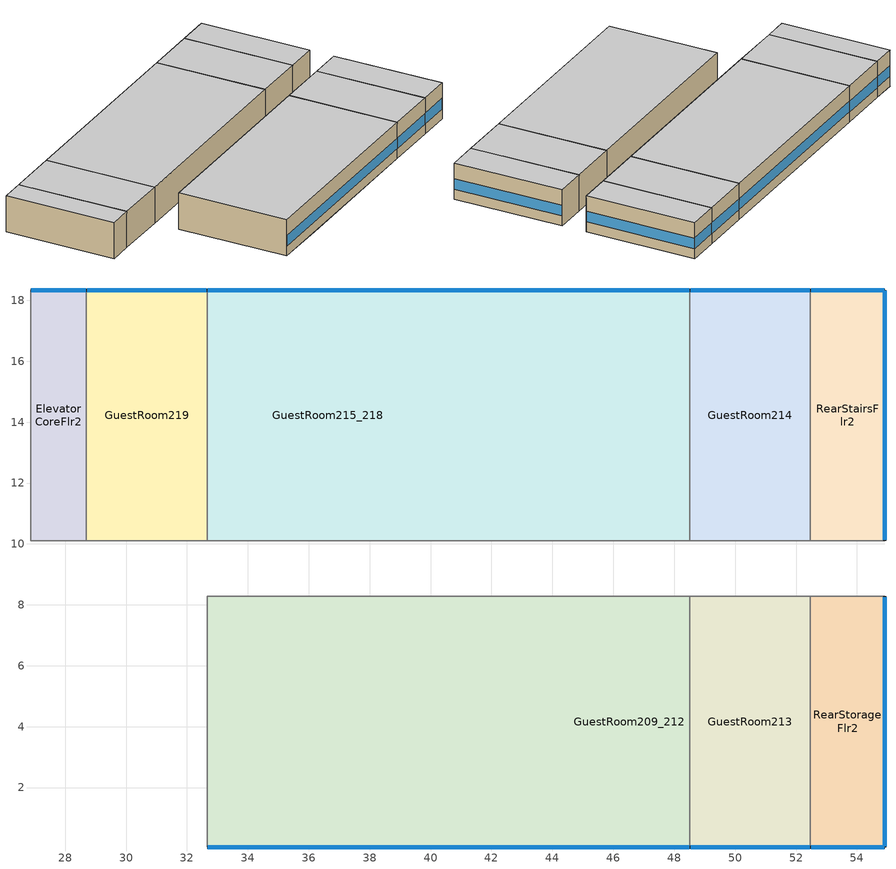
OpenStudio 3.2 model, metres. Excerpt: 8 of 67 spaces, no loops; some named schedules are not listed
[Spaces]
GuestRoom219
 floor to LaundryRoomFlr1: 32.66,18.34 32.66,10.11 28.7,10.11 28.7,18.34 z3.35
 wall outside: 32.66,18.34 28.7,18.34 z3.35:6.1
 wall to CorridorFlr2: 28.7,10.11 32.66,10.11 z3.35:6.1
 wall to GuestRoom215_218: 32.66,10.11 32.66,18.34 z3.35:6.1
 wall to ElevatorCoreFlr2: 28.7,18.34 28.7,10.11 z3.35:6.1
 window (BTAP-Ext-FixedWindow:U=0.220 SHGC=0.600): 32.64,18.34 28.73,18.34 z4.11:4.92
 ceiling to GuestRoom319: 32.66,10.11 32.66,18.34 28.7,18.34 28.7,10.11 z6.1
GuestRoom215_218
 floor to EmployeeLoungeFlr1: 44.55,18.34 44.55,10.11 40.59,10.11 40.59,18.34 z3.35
 floor to LaundryRoomFlr1: 40.59,18.34 40.59,10.11 32.66,10.11 32.66,18.34 z3.35
 floor to GuestRoom105: 48.51,18.34 48.51,10.11 44.55,10.11 44.55,18.34 z3.35
 wall outside: 48.51,18.34 32.66,18.34 z3.35:6.1
 wall to CorridorFlr2: 32.66,10.11 48.51,10.11 z3.35:6.1
 wall to GuestRoom214: 48.51,10.11 48.51,18.34 z3.35:6.1
 window (BTAP-Ext-FixedWindow:U=0.220 SHGC=0.600): 48.49,18.34 32.69,18.34 z4.11:4.91
 ceiling to GuestRoom315_318: 48.51,10.11 48.51,18.34 32.66,18.34 32.66,10.11 z6.1
GuestRoom213
 floor to GuestRoom103: 52.47,8.28 52.47,0.05 48.51,0.05 48.51,8.28 z3.35
 wall outside: 48.51,0.05 52.47,0.05 z3.35:6.1
 wall to GuestRoom209_212: 48.51,8.28 48.51,0.05 z3.35:6.1
 wall to CorridorFlr2: 52.47,8.28 48.51,8.28 z3.35:6.1
 wall to RearStorageFlr2: 52.47,0.05 52.47,8.28 z3.35:6.1
 window (BTAP-Ext-FixedWindow:U=0.220 SHGC=0.600): 48.54,0.05 52.45,0.05 z4.11:4.92
 ceiling to GuestRoom313: 52.47,0.05 52.47,8.28 48.51,8.28 48.51,0.05 z6.1
RearStorageFlr2
 floor to RearStorageFlr1: 54.91,8.28 54.91,0.05 52.47,0.05 52.47,8.28 z3.35
 wall outside: 52.47,0.05 54.91,0.05 54.91,8.28 z3.35:6.1
 wall to CorridorFlr2: 54.91,8.28 52.47,8.28 z3.35:6.1
 window (BTAP-Ext-FixedWindow:U=0.220 SHGC=0.600): 54.91,0.07 54.91,8.25 z4.11:4.91; 52.5,0.05 54.89,0.05 z4.11:4.92
 ceiling to RearStorageFlr3: 54.91,0.05 54.91,8.28 52.47,8.28 52.47,0.05 z6.1
ElevatorCoreFlr2
 floor to ElevatorCoreFlr1: 28.7,18.34 28.7,10.11 26.87,10.11 26.87,18.34 z3.35
 wall outside: 28.7,18.34 26.87,18.34 z3.35:6.1
 wall to CorridorFlr2: 26.87,18.34 26.87,10.11 28.7,10.11 z3.35:6.1
 window (BTAP-Ext-FixedWindow:U=0.220 SHGC=0.600): 28.67,18.34 26.9,18.34 z4.11:4.93
 ceiling to ElevatorCoreFlr3: 28.7,10.11 28.7,18.34 26.87,18.34 26.87,10.11 z6.1
RearStairsFlr2
 floor to RearStairsFlr1: 54.91,18.34 54.91,10.11 52.47,10.11 52.47,18.34 z3.35
 wall outside: 54.91,10.11 54.91,18.34 52.47,18.34 z3.35:6.1
 wall to GuestRoom214: 52.47,18.34 52.47,10.11 z3.35:6.1
 wall to CorridorFlr2: 52.47,10.11 54.91,10.11 z3.35:6.1
 window (BTAP-Ext-FixedWindow:U=0.220 SHGC=0.600): 54.91,10.13 54.91,18.31 z4.11:4.91; 54.89,18.34 52.5,18.34 z4.11:4.92
 ceiling to RearStairsFlr3: 54.91,10.11 54.91,18.34 52.47,18.34 52.47,10.11 z6.1
GuestRoom209_212
 floor to GuestRoom102: 48.51,8.28 48.51,0.05 44.55,0.05 44.55,8.28 z3.35
 floor to GuestRoom101: 44.55,8.28 44.55,0.05 40.59,0.05 40.59,8.28 z3.35
 floor to MeetingRoomFlr1: 36.62,8.28 36.62,0.05 32.66,0.05 32.66,8.28 z3.35
 floor to MechanicalRoomFlr1: 40.59,8.28 40.59,0.05 36.62,0.05 36.62,8.28 z3.35
 wall outside: 32.66,0.05 48.51,0.05 z3.35:6.1
 wall to CorridorFlr2: 48.51,8.28 32.66,8.28 z3.35:6.1
 wall to GuestRoom206_208: 32.66,8.28 32.66,0.05 z3.35:6.1
 window (BTAP-Ext-FixedWindow:U=0.220 SHGC=0.600): 32.69,0.05 48.49,0.05 z4.11:4.91
 ceiling to GuestRoom309_312: 48.51,0.05 48.51,8.28 32.66,8.28 32.66,0.05 z6.1
GuestRoom214
 floor to GuestRoom104: 52.47,18.34 52.47,10.11 48.51,10.11 48.51,18.34 z3.35
 wall outside: 52.47,18.34 48.51,18.34 z3.35:6.1
 wall to CorridorFlr2: 48.51,10.11 52.47,10.11 z3.35:6.1
 window (BTAP-Ext-FixedWindow:U=0.220 SHGC=0.600): 52.45,18.34 48.54,18.34 z4.11:4.92
 ceiling to GuestRoom314: 52.47,10.11 52.47,18.34 48.51,18.34 48.51,10.11 z6.1
[Site]
WINNIPEG INTL A_MB_CAN: Latitude {deg}=49.91; Longitude {deg}=-97.24; Time Zone {hr}=-6; Elevation {m}=238.7; Terrain=Suburbs
[Building]
SmallHotel: North Axis {deg}=180; Default Construction Set=BTAP-Mass at hdd = 5670.0; Standards Number of Stories=4; Standards Number of Above Ground Stories=4; Standards Template=NECB2011; Standards Building Type=SmallHotel
[Site:WaterMainsTemperature]
Calculation Method=Correlation; Annual Average Outdoor Air Temperature {C}=3.31667; Maximum Difference In Monthly Average Outdoor Air Temperatures {deltaC}=35.9
[Site:GroundTemperature:BuildingSurface]
19.527, 19.502, 19.536, 19.598, 20.002, 21.64, 22.225, 22.375, 21.449, 20.121, 19.802, 19.633
[SizingPeriod:DesignDay] Barometric Pressure {Pa}=98490; Sky Clearness=0; Rain Indicator=0; Snow Indicator=0; Day of Month=21; Daylight Saving Time Indicator=0; Humidity Indicating Type=Wetbulb; Dry-Bulb Temperature Range Modifier Type=DefaultMultipliers
Name | Maximum Dry-Bulb Temperature {C} | Daily Dry-Bulb Temperature Range {deltaC} | Humidity Indicating Conditions at Maximum Dry-Bulb | Wind Speed {m/s} | Wind Direction {deg} | Month | Day Type | Solar Model Indicator | ASHRAE Taub | ASHRAE Taud
Winnipeg-Richardson Intl AP Ann Clg .4% Condns DB=>MWB | 30.3 | 11.6 | 21.3 | 6 | 180 | 7 | SummerDesignDay | ASHRAETau | 0.392 | 2.339
Winnipeg-Richardson Intl AP Ann Htg 99.6% Condns DB | -32 | 0 | -32 | 3.4 | 290 | 1 | WinterDesignDay | ASHRAEClearSky
[Material:NoMass] Roughness=Smooth; Thermal Absorptance=0.9; Solar Absorptance=0.7
Name | Thermal Resistance {m2-K/W} | Visible Absorptance
Typical Carpet Pad; Typical Carpet Pad 1 | 0.21648 | 0.8
Typical Insulation 1 | 5.91238 | 0.7
Typical Insulation 2 | 4.49096 | 0.7
Typical Insulation 3 | 6.17282 | 0.7
Typical Carpet Pad 2 | 1.25503 | 0.8
Typical Carpet Pad 3; Typical Carpet Pad 4 | 3.45515 | 0.8
Typical Insulation 4 | 0.454528 | 0.7
Typical Insulation 5 | 0.454545 | 0.7
[Material]
Name | Roughness | Thickness {m} | Conductivity {W/m-K} | Density {kg/m3} | Specific Heat {J/kg-K} | Thermal Absorptance | Solar Absorptance | Visible Absorptance
G05 25mm wood | MediumSmooth | 0.0254 | 0.15 | 608 | 1630 | 0.9 | 0.5 | 0.5
100mm Normalweight concrete floor 1 | MediumSmooth | 0.1016 | 2.31 | 2322 | 832
G01 13mm gypsum board 1 | Smooth | 0.0127 | 0.16 | 800 | 1090 | 0.9 | 0.7 | 0.5
4 in. Normalweight Concrete Floor 1 | MediumRough | 0.1016 | 2.31 | 2322 | 832 | 0.9 | 0.7 | 0.7
1IN Stucco 1 | Smooth | 0.0253 | 0.6918 | 1858 | 837 | 0.9 | 0.7 | 0.92
8IN CONCRETE HW RefBldg 1 | Rough | 0.2032 | 1.311 | 2240 | 836.8 | 0.9 | 0.7 | 0.7
1/2IN Gypsum 1 | Smooth | 0.0127 | 0.16 | 784.9 | 830 | 0.9 | 0.4 | 0.4
Metal Roof Surface 1; F08 Metal surface 1 | Smooth | 0.0008 | 45.28 | 7824 | 500 | 0.9 | 0.7 | 0.7
6 in. Normalweight Concrete Floor 1; 6 in. Normalweight Concrete Floor 2; 6 in. Normalweight Concrete Floor 3 | MediumRough | 0.1524 | 2.31 | 2322 | 832 | 0.9 | 0.7 | 0.7
[Construction]
BTAP-Int-Partition; BTAP-Int-Door: G05 25mm wood
BTAP-Int-Floor: 100mm Normalweight concrete floor 1, Typical Carpet Pad
BTAP-Int-Wall: G01 13mm gypsum board 1, G01 13mm gypsum board 1
BTAP-Int-Ceiling: Typical Carpet Pad, 100mm Normalweight concrete floor 1
BTAP-Int-Window: SimpleGlazing
BTAP-Ext-Floor-Mass:U-0.162: Typical Insulation 1, 4 in. Normalweight Concrete Floor 1, Typical Carpet Pad 1
BTAP-Ext-Wall-Mass:U-0.21: 1IN Stucco 1, 8IN CONCRETE HW RefBldg 1, Typical Insulation 2, 1/2IN Gypsum 1
BTAP-Ext-Roof-Metal:U-0.162: Metal Roof Surface 1, Typical Insulation 3
BTAP-Grnd-Floor-Mass:U-0.757: 6 in. Normalweight Concrete Floor 1, Typical Carpet Pad 2
BTAP-Grnd-Wall-Mass:U-0.284: 6 in. Normalweight Concrete Floor 2, Typical Carpet Pad 3
BTAP-Grnd-Roof-Mass:U-0.284: 6 in. Normalweight Concrete Floor 3, Typical Carpet Pad 4
BTAP-Ext-FixedWindow:U=0.220 SHGC=0.600; BTAP-Ext-GlassDoors:U=0.220 SHGC=0.600; BTAP-Ext-Skylights:U=0.220 SHGC=0.600; BTAP-Ext-DaylightDomes:U=0.220 SHGC=0.600; BTAP-Ext-DaylightDiffuser:U=0.220 SHGC=0.600: SimpleGlazing:U=0.220 SHGC=0.600
BTAP-Ext-Door:U-2.2: F08 Metal surface 1, Typical Insulation 4
BTAP-Ext-OverHeadDoor:U-2.2: Typical Insulation 5
[DefaultConstructionSet]
BTAP-Mass at hdd = 5670.0: Default Exterior Surface Constructions=BTAP-Mass at hdd = 5670.0; Default Interior Surface Constructions=Default Surface Constructions 2; Default Ground Contact Surface Constructions=BTAP-Mass at hdd = 5670.0 1; Default Exterior SubSurface Constructions=BTAP-Mass at hdd = 5670.0; Default Interior SubSurface Constructions=Default Sub Surface Constructions 2; Interior Partition Construction=BTAP-Int-Partition
[DefaultSurfaceConstructions]
Name | Floor Construction | Wall Construction | Roof Ceiling Construction
Default Surface Constructions 2 | BTAP-Int-Floor | BTAP-Int-Wall | BTAP-Int-Ceiling
BTAP-Mass at hdd = 5670.0 | BTAP-Ext-Floor-Mass:U-0.162 | BTAP-Ext-Wall-Mass:U-0.21 | BTAP-Ext-Roof-Metal:U-0.162
BTAP-Mass at hdd = 5670.0 1 | BTAP-Grnd-Floor-Mass:U-0.757 | BTAP-Grnd-Wall-Mass:U-0.284 | BTAP-Grnd-Roof-Mass:U-0.284
[DefaultSubSurfaceConstructions]
Name | Fixed Window Construction | Operable Window Construction | Door Construction | Glass Door Construction | Overhead Door Construction | Skylight Construction | Tubular Daylight Dome Construction | Tubular Daylight Diffuser Construction
Default Sub Surface Constructions 2 | BTAP-Int-Window | BTAP-Int-Window | BTAP-Int-Door
BTAP-Mass at hdd = 5670.0 | BTAP-Ext-FixedWindow:U=0.220 SHGC=0.600 | BTAP-Ext-FixedWindow:U=0.220 SHGC=0.600 | BTAP-Ext-Door:U-2.2 | BTAP-Ext-GlassDoors:U=0.220 SHGC=0.600 | BTAP-Ext-OverHeadDoor:U-2.2 | BTAP-Ext-Skylights:U=0.220 SHGC=0.600 | BTAP-Ext-DaylightDomes:U=0.220 SHGC=0.600 | BTAP-Ext-DaylightDiffuser:U=0.220 SHGC=0.600
[WindowMaterial:SimpleGlazingSystem] U-Factor {W/m2-K}=2.2; Solar Heat Gain Coefficient=0.6; Visible Transmittance=0.21
SimpleGlazing; SimpleGlazing:U=0.220 SHGC=0.600
[Space] Building Story=BuildingStory2
Name | Space Type | Thermal Zone
GuestRoom209_212 | Space Function Hway lodging - rooms | DU_BT=Space Function_ST=Hway lodging - rooms_FL=BuildingStory2_SCHF
GuestRoom215_218 | Space Function Hway lodging - rooms | DU_BT=Space Function_ST=Hway lodging - rooms_FL=BuildingStory2_SCHF 3
GuestRoom219 | Space Function Hway lodging - rooms | DU_BT=Space Function_ST=Hway lodging - rooms_FL=BuildingStory2_SCHF 7
GuestRoom213 | Space Function Hway lodging - rooms | DU_BT=Space Function_ST=Hway lodging - rooms_FL=BuildingStory2_SCHF 8
RearStorageFlr2 | Space Function Storage area - occsens | ALL_ST=Storage area - occsens_FL=BuildingStory2_SCH=E 1
ElevatorCoreFlr2 | Space Function Corr. >= 2.4m wide-sch-F | WILD_ST=Corr. >= 2.4m wide-sch-F_FL=BuildingStory2_SCH=F
RearStairsFlr2 | Space Function Stairway-sch-F | WILD_ST=Stairway-sch-F_FL=BuildingStory2_SCH=F 1
GuestRoom214 | Space Function Hway lodging - rooms | DU_BT=Space Function_ST=Hway lodging - rooms_FL=BuildingStory2_SCHF 9
[BuildingStory]
BuildingStory2
[SpaceType] Standards Building Type=Space Function
Name | Default Schedule Set | Design Specification Outdoor Air Object | Standards Space Type
Space Function Corr. >= 2.4m wide-sch-F | Space Function Corr. >= 2.4m wide-sch-F Schedule Set | Space Function Corr. >= 2.4m wide-sch-F Ventilation | Corr. >= 2.4m wide-sch-F
Space Function Stairway-sch-F | Space Function Stairway-sch-F Schedule Set | Space Function Stairway-sch-F Ventilation | Stairway-sch-F
Space Function Storage area - occsens | Space Function Storage area - occsens Schedule Set | Space Function Storage area - occsens Ventilation | Storage area - occsens
Space Function Hway lodging - rooms | Space Function Hway lodging - rooms Schedule Set | Space Function Hway lodging - rooms Ventilation | Hway lodging - rooms
[People:Definition] Number of People Calculation Method=People/Area; Fraction Radiant=0.3
Name | People per Space Floor Area {person/m2}
Space Function Corr. >= 2.4m wide-sch-F People Definition; Space Function Storage area - occsens People Definition | 0.0100104
Space Function Hway lodging - rooms People Definition | 0.0400417
Space Function Stairway-sch-F People Definition | 0.0049514
[People] Work Efficiency Schedule=Work Efficiency Schedule; Clothing Insulation Schedule=Clothing Schedule; Air Velocity Schedule=Air Velocity Schedule; Multiplier=1
Name | People Definition | Space or SpaceType
Space Function Corr. >= 2.4m wide-sch-F People | Space Function Corr. >= 2.4m wide-sch-F People Definition | Space Function Corr. >= 2.4m wide-sch-F
Space Function Hway lodging - rooms People | Space Function Hway lodging - rooms People Definition | Space Function Hway lodging - rooms
Space Function Stairway-sch-F People | Space Function Stairway-sch-F People Definition | Space Function Stairway-sch-F
Space Function Storage area - occsens People | Space Function Storage area - occsens People Definition | Space Function Storage area - occsens
[Lights:Definition] Design Level Calculation Method=Watts/Area; Fraction Radiant=0.5; Fraction Visible=0.2
Name | Watts per Space Floor Area {W/m2}
Space Function Corr. >= 2.4m wide-sch-F Lights Definition | 7.09994
Space Function Hway lodging - rooms Lights Definition | 8.09993
Space Function Stairway-sch-F Lights Definition | 7.39994
Space Function Storage area - occsens Lights Definition | 6.11995
[Lights] Fraction Replaceable=1
Name | Lights Definition | Space or SpaceType
Space Function Corr. >= 2.4m wide-sch-F Lights | Space Function Corr. >= 2.4m wide-sch-F Lights Definition | Space Function Corr. >= 2.4m wide-sch-F
Space Function Hway lodging - rooms Lights | Space Function Hway lodging - rooms Lights Definition | Space Function Hway lodging - rooms
Space Function Stairway-sch-F Lights | Space Function Stairway-sch-F Lights Definition | Space Function Stairway-sch-F
Space Function Storage area - occsens Lights | Space Function Storage area - occsens Lights Definition | Space Function Storage area - occsens
[ElectricEquipment:Definition] Design Level Calculation Method=Watts/Area; Fraction Radiant=0.5
Name | Watts per Space Floor Area {W/m2}
Space Function Hway lodging - rooms Elec Equip Definition | 2.49998
Space Function Storage area - occsens Elec Equip Definition | 0.999992
[ElectricEquipment]
Name | Electric Equipment Definition | Space or SpaceType
Space Function Hway lodging - rooms Elec Equip | Space Function Hway lodging - rooms Elec Equip Definition | Space Function Hway lodging - rooms
Space Function Storage area - occsens Elec Equip | Space Function Storage area - occsens Elec Equip Definition | Space Function Storage area - occsens
[DesignSpecification:OutdoorAir] Outdoor Air Method=Sum
Name | Outdoor Air Flow per Floor Area {m3/s-m2}
Space Function Corr. >= 2.4m wide-sch-F Ventilation; Space Function Stairway-sch-F Ventilation | 0.000254
Space Function Hway lodging - rooms Ventilation | 0.00046228
Space Function Storage area - occsens Ventilation | 0.000762
[DefaultScheduleSet] People Activity Level Schedule=NECB-Activity; Infiltration Schedule=Always On
Name | Number of People Schedule | Lighting Schedule | Electric Equipment Schedule
Space Function Corr. >= 2.4m wide-sch-F Schedule Set; Space Function Hway lodging - rooms Schedule Set; Space Function Stairway-sch-F Schedule Set | NECB-F-Occupancy | NECB-F-Lighting | NECB-F-Electric-Equipment
Space Function Storage area - occsens Schedule Set | NECB-E-Occupancy | NECB-E-Lighting | NECB-E-Electric-Equipment
[ThermostatSetpoint:DualSetpoint]
Name | Heating Setpoint Temperature Schedule | Cooling Setpoint Temperature Schedule
Space Function Hway lodging - rooms Thermostat 72; Space Function Hway lodging - rooms Thermostat 88; Space Function Hway lodging - rooms Thermostat 100; Space Function Hway lodging - rooms Thermostat 101; Space Function Hway lodging - rooms Thermostat 105; Space Function Corr. >= 2.4m wide-sch-F Thermostat 17; Space Function Stairway-sch-F Thermostat 21 | NECB-F-Thermostat Setpoint-Heating | NECB-F-Thermostat Setpoint-Cooling
Space Function Storage area - occsens Thermostat 26 | NECB-E-Thermostat Setpoint-Heating | NECB-E-Thermostat Setpoint-Cooling
[SpaceInfiltration:DesignFlowRate] Schedule=Always On Discrete; Design Flow Rate Calculation Method=Flow/ExteriorArea; Flow per Exterior Surface Area {m3/s-m2}=0.00025; Constant Term Coefficient=0; Temperature Term Coefficient=0; Velocity Term Coefficient=0.224; Velocity Squared Term Coefficient=0
Name | Space or SpaceType
ElevatorCoreFlr2 Infiltration | ElevatorCoreFlr2
GuestRoom209_212 Infiltration | GuestRoom209_212
GuestRoom213 Infiltration | GuestRoom213
GuestRoom214 Infiltration | GuestRoom214
GuestRoom215_218 Infiltration | GuestRoom215_218
GuestRoom219 Infiltration | GuestRoom219
RearStairsFlr2 Infiltration | RearStairsFlr2
RearStorageFlr2 Infiltration | RearStorageFlr2
[ThermalZone] Use Ideal Air Loads=No
Name | Thermostat
DU_BT=Space Function_ST=Hway lodging - rooms_FL=BuildingStory2_SCHF | Space Function Hway lodging - rooms Thermostat 72
DU_BT=Space Function_ST=Hway lodging - rooms_FL=BuildingStory2_SCHF 3 | Space Function Hway lodging - rooms Thermostat 88
DU_BT=Space Function_ST=Hway lodging - rooms_FL=BuildingStory2_SCHF 7 | Space Function Hway lodging - rooms Thermostat 100
DU_BT=Space Function_ST=Hway lodging - rooms_FL=BuildingStory2_SCHF 8 | Space Function Hway lodging - rooms Thermostat 101
DU_BT=Space Function_ST=Hway lodging - rooms_FL=BuildingStory2_SCHF 9 | Space Function Hway lodging - rooms Thermostat 105
ALL_ST=Storage area - occsens_FL=BuildingStory2_SCH=E 1 | Space Function Storage area - occsens Thermostat 26
WILD_ST=Corr. >= 2.4m wide-sch-F_FL=BuildingStory2_SCH=F | Space Function Corr. >= 2.4m wide-sch-F Thermostat 17
WILD_ST=Stairway-sch-F_FL=BuildingStory2_SCH=F 1 | Space Function Stairway-sch-F Thermostat 21
[Schedule:Ruleset]
Clothing Schedule: Default Day Schedule=Clothing Schedule Default Winter Clothes
Air Velocity Schedule: Default Day Schedule=Air Velocity Schedule Default
Work Efficiency Schedule: Default Day Schedule=Work Efficiency Schedule Default
NECB-Activity: Default Day Schedule=NECB-Activity Default; Summer Design Day Schedule=NECB-Activity Summer Design Day; Winter Design Day Schedule=NECB-Activity Winter Design Day
Always On: Default Day Schedule=Always On Default
NECB-F-Occupancy: Default Day Schedule=NECB-F-Occupancy Default
NECB-F-Lighting: Default Day Schedule=NECB-F-Lighting Default
NECB-F-Electric-Equipment: Default Day Schedule=NECB-F-Electric-Equipment Default
NECB-F-Thermostat Setpoint-Heating: Default Day Schedule=NECB-F-Thermostat Setpoint-Heating Default
NECB-F-Thermostat Setpoint-Cooling: Default Day Schedule=NECB-F-Thermostat Setpoint-Cooling Default
NECB-E-Occupancy: Default Day Schedule=NECB-E-Occupancy Default
NECB-E-Lighting: Default Day Schedule=NECB-E-Lighting Default
NECB-E-Electric-Equipment: Default Day Schedule=NECB-E-Electric-Equipment Default
NECB-E-Thermostat Setpoint-Heating: Default Day Schedule=NECB-E-Thermostat Setpoint-Heating Default
NECB-E-Thermostat Setpoint-Cooling: Default Day Schedule=NECB-E-Thermostat Setpoint-Cooling Default
[Schedule:Day]
Work Efficiency Schedule Default: 24, 0, 0
NECB-Activity Default; NECB-Activity Winter Design Day; NECB-Activity Summer Design Day: 24, 0, 130
Always On Default: 24, 0, 1
NECB-F-Occupancy Default: 7, 0, 0.9, 8, 0, 0.7, 10, 0, 0.4, 16, 0, 0.2, 17, 0, 0.3, 20, 0, 0.5, 22, 0, 0.7, 23, 0, 0.8, 24, 0, 0.9
NECB-F-Lighting Default; NECB-F-Electric-Equipment Default: 1, 0, 0.3, 3, 0, 0.2, 6, 0, 0.1, 7, 0, 0.2, 8, 0, 0.4, 9, 0, 0.5, 11, 0, 0.4, 12, 0, 0.3, 19, 0, 0.2, 20, 0, 0.6, 21, 0, 0.8, 22, 0, 0.9, 23, 0, 0.8, 24, 0, 0.6
NECB-F-Thermostat Setpoint-Heating Default: 1, 0, 22, 7, 0, 18, 8, 0, 20, 24, 0, 22
NECB-F-Thermostat Setpoint-Cooling Default: 24, 0, 24
NECB-E-Thermostat Setpoint-Heating Default: 7, 0, 18, 8, 0, 20, 19, 0, 22, 24, 0, 18
NECB-E-Thermostat Setpoint-Cooling Default: 7, 0, 35, 19, 0, 24, 24, 0, 35
[Schedule:Rule] Date Specification Type=DateRange; Start Month=1; Start Day=1; End Month=12; End Day=31
Name | Schedule Ruleset | Rule Order | Day Schedule | Apply Monday | Apply Tuesday | Apply Wednesday | Apply Thursday | Apply Friday | Apply Saturday | Apply Sunday
Schedule Rule 17 | NECB-F-Occupancy | 2 | NECB-F-Occupancy Default|Wkdy Day | Yes | Yes | Yes | Yes | Yes
Schedule Rule 18 | NECB-F-Occupancy | 1 | NECB-F-Occupancy Sat Day |  |  |  |  |  | Yes
Schedule Rule 19 | NECB-F-Occupancy | 0 | NECB-F-Occupancy Sun|Hol Day |  |  |  |  |  |  | Yes
Schedule Rule 20 | NECB-F-Lighting | 2 | NECB-F-Lighting Default|Wkdy Day | Yes | Yes | Yes | Yes | Yes
Schedule Rule 21 | NECB-F-Lighting | 1 | NECB-F-Lighting Sat Day |  |  |  |  |  | Yes
Schedule Rule 22 | NECB-F-Lighting | 0 | NECB-F-Lighting Sun|Hol Day |  |  |  |  |  |  | Yes
Schedule Rule 23 | NECB-F-Electric-Equipment | 2 | NECB-F-Electric-Equipment Default|Wkdy Day | Yes | Yes | Yes | Yes | Yes
Schedule Rule 24 | NECB-F-Electric-Equipment | 1 | NECB-F-Electric-Equipment Sat Day |  |  |  |  |  | Yes
Schedule Rule 25 | NECB-F-Electric-Equipment | 0 | NECB-F-Electric-Equipment Sun|Hol Day |  |  |  |  |  |  | Yes
Schedule Rule 26 | NECB-F-Thermostat Setpoint-Heating | 2 | NECB-F-Thermostat Setpoint-Heating Default|Wkdy Day | Yes | Yes | Yes | Yes | Yes
Schedule Rule 27 | NECB-F-Thermostat Setpoint-Heating | 1 | NECB-F-Thermostat Setpoint-Heating Sat Day |  |  |  |  |  | Yes
Schedule Rule 28 | NECB-F-Thermostat Setpoint-Heating | 0 | NECB-F-Thermostat Setpoint-Heating Sun|Hol Day |  |  |  |  |  |  | Yes
Schedule Rule 29 | NECB-F-Thermostat Setpoint-Cooling | 2 | NECB-F-Thermostat Setpoint-Cooling Default|Wkdy Day | Yes | Yes | Yes | Yes | Yes
Schedule Rule 30 | NECB-F-Thermostat Setpoint-Cooling | 1 | NECB-F-Thermostat Setpoint-Cooling Sat Day |  |  |  |  |  | Yes
Schedule Rule 31 | NECB-F-Thermostat Setpoint-Cooling | 0 | NECB-F-Thermostat Setpoint-Cooling Sun|Hol Day |  |  |  |  |  |  | Yes
Schedule Rule 86 | NECB-E-Thermostat Setpoint-Heating | 2 | NECB-E-Thermostat Setpoint-Heating Default|Wkdy Day | Yes | Yes | Yes | Yes | Yes
Schedule Rule 87 | NECB-E-Thermostat Setpoint-Heating | 1 | NECB-E-Thermostat Setpoint-Heating Sat Day |  |  |  |  |  | Yes
Schedule Rule 88 | NECB-E-Thermostat Setpoint-Heating | 0 | NECB-E-Thermostat Setpoint-Heating Sun|Hol Day |  |  |  |  |  |  | Yes
Schedule Rule 89 | NECB-E-Thermostat Setpoint-Cooling | 2 | NECB-E-Thermostat Setpoint-Cooling Default|Wkdy Day | Yes | Yes | Yes | Yes | Yes
Schedule Rule 90 | NECB-E-Thermostat Setpoint-Cooling | 1 | NECB-E-Thermostat Setpoint-Cooling Sat Day |  |  |  |  |  | Yes
Schedule Rule 91 | NECB-E-Thermostat Setpoint-Cooling | 0 | NECB-E-Thermostat Setpoint-Cooling Sun|Hol Day |  |  |  |  |  |  | Yes
[Schedule:Constant]
Always On Discrete: Value=1
